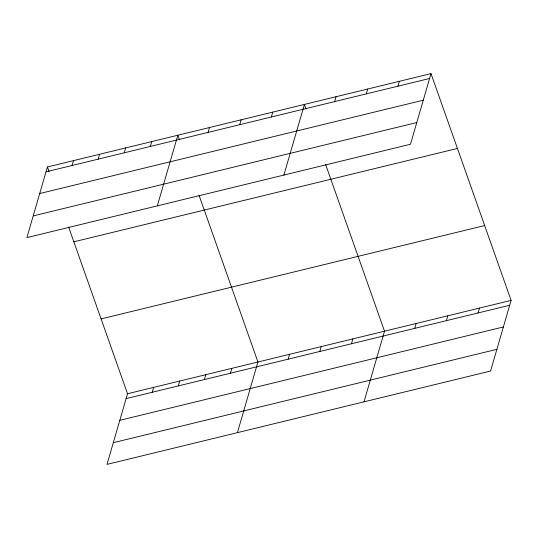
<?xml version="1.0" encoding="UTF-8"?>
<svg xmlns="http://www.w3.org/2000/svg" width="538" height="538" viewBox="0 0 538 538"><rect width="100%" height="100%" fill="white"/><g stroke="black" fill="none" stroke-linecap="round" stroke-linejoin="round"><path stroke-width="0.81" d="M47.425 166.968L26.9 237.614L410.474 144.258L430.999 73.612L47.425 166.968L49.072 171.649M72.092 165.496L73.504 160.62M98.172 159.147L99.591 154.272M124.258 152.799L125.67 147.923M150.337 146.45L151.756 141.575M157.318 205.872L177.843 135.226L179.49 139.907M68.622 226.996L127.526 393.742L107.001 464.388L490.575 371.032L511.1 300.386L430.999 73.612M208.065 132.402L209.484 127.526M152.193 392.269L153.606 387.394M239.713 124.702L241.132 119.826M178.273 385.921L179.692 381.045M271.36 117.002L272.773 112.126M204.359 379.572L205.772 374.697M283.896 175.065L304.421 104.419L306.068 109.1M230.439 373.224L231.858 368.348M237.419 432.646L257.937 362L199.04 195.254M334.649 101.595L336.062 96.719M288.166 359.176L289.585 354.3M366.291 93.894L367.71 89.019M319.814 351.475L321.233 346.6M397.938 86.188L399.357 81.319M351.455 343.775L352.874 338.9M363.997 401.839L384.522 331.193L325.618 164.446M414.751 328.368L416.163 323.493M446.392 320.668L447.811 315.793M478.04 312.961L479.452 308.092M46.006 171.844L429.586 78.487M39.704 193.546L423.278 100.189M33.208 215.906L416.782 122.55M73.854 241.804L457.435 148.448M101.09 318.906L484.664 225.55M127.526 393.742L511.1 300.386M126.107 398.618L509.681 305.261M119.799 420.326L503.38 326.963M113.303 442.687L496.883 349.323"/></g></svg>
